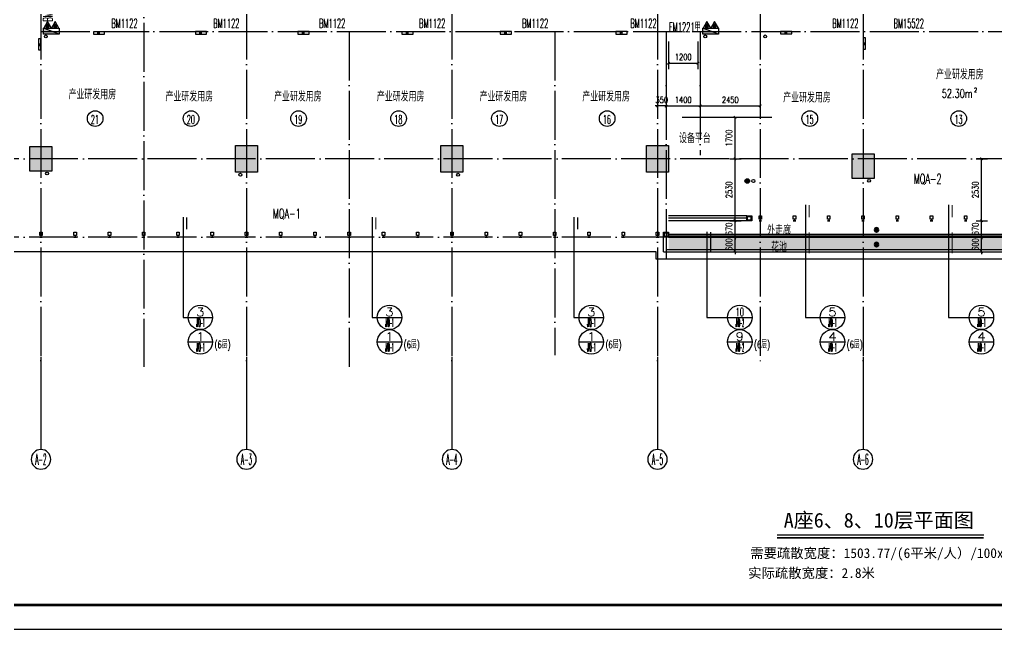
# Model space of a CAD drawing. Extents: x 1980812 to 2578970, y -669191 to 284498.
# Drawn here: x 2002292 to 2042221, y 216202 to 241123 of the extents above; entities that cross this region are included whole.
import ezdxf
from ezdxf.enums import TextEntityAlignment as Align

# ---------------------------------------------------------------- set-up
doc = ezdxf.new("R2010")
doc.units = 0
doc.header["$LTSCALE"] = 1000
doc.header["$MEASUREMENT"] = 0
doc.linetypes.add('DOTE', pattern=[2.42, 2, -0.2, 0.02, -0.2])
for name, color, linetype in [('0-文字（防火门)', 22, 'Continuous'), ('A-ANNO-TEXT', 131, 'Continuous'), ('A-FLOR-LAND', 74, 'Continuous'), ('AXIS', 3, 'Continuous'), ('AXIS_TEXT', 7, 'Continuous'), ('COLU', 6, 'Continuous'), ('COLU_HATCH', 251, 'Continuous'), ('CURTWALL', 2, 'Continuous'), ('dote', 1, 'DOTE'), ('DQ-L', 2, 'Continuous'), ('DQ2', 2, 'Continuous'), ('HANDRAIL', 3, 'Continuous'), ('J-A栋塔楼平面图$0$EQUIP_地漏', 255, 'Continuous'), ('J-A栋塔楼平面图$0$EQUIP_消火栓', 255, 'Continuous'), ('J-A栋塔楼平面图$0$VALVE_喷淋', 255, 'Continuous'), ('J-A栋塔楼平面图$0$VPIPE-废水', 30, 'Continuous'), ('J-A栋塔楼平面图$0$VPIPE-消防', 20, 'Continuous'), ('J-A栋塔楼平面图$0$VPIPE-雨水', 141, 'Continuous'), ('TK', 1, 'Continuous'), ('WALL', 4, 'Continuous'), ('WINDOW', 2, 'Continuous'), ('幕墙编号', 14, 'Continuous'), ('房号', 231, 'Continuous'), ('房间名称', 7, 'Continuous'), ('栏杆', 143, 'Continuous'), ('看线', 66, 'Continuous'), ('窗户分隔', 133, 'Continuous'), ('节点', 3, 'Continuous'), ('详细标注', 231, 'Continuous'), ('门窗编号', 56, 'Continuous'), ('门窗编号（回迁图纸）', 56, 'Continuous')]:
    doc.layers.add(name, color=color, linetype=linetype)
doc.styles.add('_TCH_AXIS', font='COMPLEX', dxfattribs={"bigfont": 'GBCBIG'})
doc.styles.add('_TCH_DIM_T3', font='SIMPLEX', dxfattribs={"width": 0.705882, "bigfont": 'GBCBIG'})
doc.styles.add('COMP', font='COMPLEX.shx', dxfattribs={"bigfont": 'hztxt'})
doc.styles.add('COMPLEX', font='COMPLEX')
doc.styles.add('D8', font='txtw.shx', dxfattribs={"width": 0.7, "bigfont": 'hztxtw.shx'})
doc.styles.add('HZF', font='ROMANS2', dxfattribs={"width": 0.7, "bigfont": 'HZDF2'})
doc.styles.add('HZTXTW', font='txtw.shx', dxfattribs={"width": 0.6, "bigfont": 'hztxtw.shx'})
doc.styles.add('SONGTI', font='NSimSun.ttf', dxfattribs={"width": 1.1})
doc.dimstyles.new('_TCH_ARCH&&100', dxfattribs={"dimtxt": 255, "dimasz": 100, "dimexe": 250, "dimexo": 300, "dimgap": 122.5, "dimtad": 1, "dimdec": 0, "dimzin": 0, "dimdsep": 46, "dimtxsty": '_TCH_DIM_T3', "dimblk": 'ARCHTICK', "dimcen": 0.09, "dimclrt": 7, "dimazin": 2, "dimtfac": 1, "dimtdec": 0, "dimtix": 1, "dimtmove": 2, "dimatfit": 3, "dimfxl": 1, "dimtolj": 1, "dimtzin": 0, "dimarcsym": 0})

# ---------------------------------------------------------------- blocks, each defined once
blk = doc.blocks.new('_ArchTick')
at = {"color": 0, "linetype": 'ByBlock', "const_width": 0.4}
blk.add_lwpolyline([(-0.5, -0.5), (0.5, 0.5)], dxfattribs=at)
blk = doc.blocks.new('*D1500')
at = {"layer": 'Defpoints', "color": 0, "transparency": 16777216}
for p in [(34353, -26500), (34868, -26500), (34353, -27100)]:
    blk.add_point(p, dxfattribs=at)
at = {"layer": '详细标注', "color": 0, "lineweight": -2, "transparency": 16777216}
for p, q in [((34653, -26500), (35118, -26500)), ((34868, -26500), (34868, -26400)), ((34868, -27100), (34868, -26500)), ((34653, -27100), (35118, -27100)), ((34868, -27100), (34868, -27200))]:
    blk.add_line(p, q, dxfattribs=at)
at = {"layer": '详细标注', "color": 0, "lineweight": -2, "transparency": 16777216, "xscale": 100, "yscale": 100, "zscale": 100}
for p, rotation in [((34868, -26500), 270), ((34868, -27100), 90)]:
    blk.add_blockref('_ArchTick', p, dxfattribs=dict(at, rotation=rotation))
at = {"layer": '详细标注', "color": 7, "transparency": 16777216, "insert": (34618, -26800), "char_height": 255, "attachment_point": 5, "rotation": 90, "style": '_TCH_DIM_T3'}
blk.add_mtext('\\A1;600', dxfattribs=at)
blk = doc.blocks.new('*D1501')
at = {"layer": 'Defpoints', "color": 0, "transparency": 16777216}
for p in [(34353, -25830), (34868, -25830), (34353, -26500)]:
    blk.add_point(p, dxfattribs=at)
at = {"layer": '详细标注', "color": 0, "lineweight": -2, "transparency": 16777216}
for p, q in [((34653, -25830), (35118, -25830)), ((34868, -25830), (34868, -25730)), ((34868, -26500), (34868, -25830)), ((34653, -26500), (35118, -26500)), ((34868, -26500), (34868, -26600))]:
    blk.add_line(p, q, dxfattribs=at)
at = {"layer": '详细标注', "color": 0, "lineweight": -2, "transparency": 16777216, "xscale": 100, "yscale": 100, "zscale": 100}
for p, rotation in [((34868, -25830), 270), ((34868, -26500), 90)]:
    blk.add_blockref('_ArchTick', p, dxfattribs=dict(at, rotation=rotation))
at = {"layer": '详细标注', "color": 7, "transparency": 16777216, "insert": (34618, -26165), "char_height": 255, "attachment_point": 5, "rotation": 90, "style": '_TCH_DIM_T3'}
blk.add_mtext('\\A1;670', dxfattribs=at)
blk = doc.blocks.new('*D1502')
at = {"layer": 'Defpoints', "color": 0, "transparency": 16777216}
for p in [(34353, -23300), (34868, -23300), (34353, -25830)]:
    blk.add_point(p, dxfattribs=at)
at = {"layer": '详细标注', "color": 0, "lineweight": -2, "transparency": 16777216}
for p, q in [((34653, -23300), (35118, -23300)), ((34868, -25830), (34868, -23300)), ((34653, -25830), (35118, -25830))]:
    blk.add_line(p, q, dxfattribs=at)
at = {"layer": '详细标注', "color": 0, "lineweight": -2, "transparency": 16777216, "xscale": 100, "yscale": 100, "zscale": 100}
for p, rotation in [((34868, -23300), 90), ((34868, -25830), 270)]:
    blk.add_blockref('_ArchTick', p, dxfattribs=dict(at, rotation=rotation))
at = {"layer": '详细标注', "color": 7, "transparency": 16777216, "insert": (34618, -24565), "char_height": 255, "attachment_point": 5, "rotation": 90, "style": '_TCH_DIM_T3'}
blk.add_mtext('\\A1;2530', dxfattribs=at)
blk = doc.blocks.new('*D1503')
at = {"layer": 'Defpoints', "color": 0, "transparency": 16777216}
for p in [(44430, -26500), (44945, -26500), (44430, -27100)]:
    blk.add_point(p, dxfattribs=at)
at = {"layer": '详细标注', "color": 0, "lineweight": -2, "transparency": 16777216}
for p, q in [((44730, -26500), (45195, -26500)), ((44945, -26500), (44945, -26400)), ((44945, -27100), (44945, -26500)), ((44730, -27100), (45195, -27100)), ((44945, -27100), (44945, -27200))]:
    blk.add_line(p, q, dxfattribs=at)
at = {"layer": '详细标注', "color": 0, "lineweight": -2, "transparency": 16777216, "xscale": 100, "yscale": 100, "zscale": 100}
for p, rotation in [((44945, -26500), 270), ((44945, -27100), 90)]:
    blk.add_blockref('_ArchTick', p, dxfattribs=dict(at, rotation=rotation))
at = {"layer": '详细标注', "color": 7, "transparency": 16777216, "insert": (44695, -26800), "char_height": 255, "attachment_point": 5, "rotation": 90, "style": '_TCH_DIM_T3'}
blk.add_mtext('\\A1;600', dxfattribs=at)
blk = doc.blocks.new('*D1504')
at = {"layer": 'Defpoints', "color": 0, "transparency": 16777216}
for p in [(44430, -25830), (44945, -25830), (44430, -26500)]:
    blk.add_point(p, dxfattribs=at)
at = {"layer": '详细标注', "color": 0, "lineweight": -2, "transparency": 16777216}
for p, q in [((44730, -25830), (45195, -25830)), ((44945, -25830), (44945, -25730)), ((44945, -26500), (44945, -25830)), ((44730, -26500), (45195, -26500)), ((44945, -26500), (44945, -26600))]:
    blk.add_line(p, q, dxfattribs=at)
at = {"layer": '详细标注', "color": 0, "lineweight": -2, "transparency": 16777216, "xscale": 100, "yscale": 100, "zscale": 100}
for p, rotation in [((44945, -25830), 270), ((44945, -26500), 90)]:
    blk.add_blockref('_ArchTick', p, dxfattribs=dict(at, rotation=rotation))
at = {"layer": '详细标注', "color": 7, "transparency": 16777216, "insert": (44695, -26165), "char_height": 255, "attachment_point": 5, "rotation": 90, "style": '_TCH_DIM_T3'}
blk.add_mtext('\\A1;670', dxfattribs=at)
blk = doc.blocks.new('*D1505')
at = {"layer": 'Defpoints', "color": 0, "transparency": 16777216}
for p in [(44430, -23300), (44945, -23300), (44430, -25830)]:
    blk.add_point(p, dxfattribs=at)
at = {"layer": '详细标注', "color": 0, "lineweight": -2, "transparency": 16777216}
for p, q in [((44730, -23300), (45195, -23300)), ((44945, -25830), (44945, -23300)), ((44730, -25830), (45195, -25830))]:
    blk.add_line(p, q, dxfattribs=at)
at = {"layer": '详细标注', "color": 0, "lineweight": -2, "transparency": 16777216, "xscale": 100, "yscale": 100, "zscale": 100}
for p, rotation in [((44945, -23300), 90), ((44945, -25830), 270)]:
    blk.add_blockref('_ArchTick', p, dxfattribs=dict(at, rotation=rotation))
at = {"layer": '详细标注', "color": 7, "transparency": 16777216, "insert": (44695, -24565), "char_height": 255, "attachment_point": 5, "rotation": 90, "style": '_TCH_DIM_T3'}
blk.add_mtext('\\A1;2530', dxfattribs=at)
blk = doc.blocks.new('*D1515')
at = {"layer": 'Defpoints', "color": 0, "transparency": 16777216}
for p in [(34353, -21600), (34868, -21600), (34353, -23300)]:
    blk.add_point(p, dxfattribs=at)
at = {"layer": '详细标注', "color": 0, "lineweight": -2, "transparency": 16777216}
for p, q in [((34653, -21600), (35118, -21600)), ((34868, -23300), (34868, -21600)), ((34653, -23300), (35118, -23300))]:
    blk.add_line(p, q, dxfattribs=at)
at = {"layer": '详细标注', "color": 0, "lineweight": -2, "transparency": 16777216, "xscale": 100, "yscale": 100, "zscale": 100}
for p, rotation in [((34868, -21600), 90), ((34868, -23300), 270)]:
    blk.add_blockref('_ArchTick', p, dxfattribs=dict(at, rotation=rotation))
at = {"layer": '详细标注', "color": 7, "transparency": 16777216, "insert": (34618, -22450), "char_height": 255, "attachment_point": 5, "rotation": 90, "style": '_TCH_DIM_T3'}
blk.add_mtext('\\A1;1700', dxfattribs=at)
blk = doc.blocks.new('*D1517')
at = {"layer": 'Defpoints', "color": 0, "transparency": 16777216}
for p in [(32050, -19317), (33450, -19317), (33450, -21141)]:
    blk.add_point(p, dxfattribs=at)
at = {"layer": '详细标注', "color": 0, "lineweight": -2, "transparency": 16777216}
for p, q in [((32050, -19617), (32050, -21391)), ((33450, -19617), (33450, -21391)), ((32050, -21141), (33450, -21141))]:
    blk.add_line(p, q, dxfattribs=at)
at = {"layer": '详细标注', "color": 0, "lineweight": -2, "transparency": 16777216, "xscale": 100, "yscale": 100, "zscale": 100, "rotation": 180}
blk.add_blockref('_ArchTick', (32050, -21141), dxfattribs=at)
at = {"layer": '详细标注', "color": 0, "lineweight": -2, "transparency": 16777216, "xscale": 100, "yscale": 100, "zscale": 100}
blk.add_blockref('_ArchTick', (33450, -21141), dxfattribs=at)
at = {"layer": '详细标注', "color": 7, "transparency": 16777216, "insert": (32750, -20891), "char_height": 255, "attachment_point": 5, "style": '_TCH_DIM_T3'}
blk.add_mtext('\\A1;1400', dxfattribs=at)
blk = doc.blocks.new('*D1518')
at = {"layer": 'Defpoints', "color": 0, "transparency": 16777216}
for p in [(33450, -19317), (35900, -19317), (35900, -21141)]:
    blk.add_point(p, dxfattribs=at)
at = {"layer": '详细标注', "color": 0, "lineweight": -2, "transparency": 16777216}
for p, q in [((33450, -19617), (33450, -21391)), ((35900, -19617), (35900, -21391)), ((33450, -21141), (35900, -21141))]:
    blk.add_line(p, q, dxfattribs=at)
at = {"layer": '详细标注', "color": 0, "lineweight": -2, "transparency": 16777216, "xscale": 100, "yscale": 100, "zscale": 100, "rotation": 180}
blk.add_blockref('_ArchTick', (33450, -21141), dxfattribs=at)
at = {"layer": '详细标注', "color": 0, "lineweight": -2, "transparency": 16777216, "xscale": 100, "yscale": 100, "zscale": 100}
blk.add_blockref('_ArchTick', (35900, -21141), dxfattribs=at)
at = {"layer": '详细标注', "color": 7, "transparency": 16777216, "insert": (34675, -20891), "char_height": 255, "attachment_point": 5, "style": '_TCH_DIM_T3'}
blk.add_mtext('\\A1;2450', dxfattribs=at)
blk = doc.blocks.new('*D1519')
at = {"layer": 'Defpoints', "color": 0, "transparency": 16777216}
for p in [(31700, -19617), (32050, -19617), (31700, -21141)]:
    blk.add_point(p, dxfattribs=at)
at = {"layer": '详细标注', "color": 0, "lineweight": -2, "transparency": 16777216}
for p, q in [((31700, -19917), (31700, -21391)), ((32050, -19917), (32050, -21391)), ((31700, -21141), (31600, -21141)), ((32050, -21141), (31700, -21141)), ((32050, -21141), (32150, -21141))]:
    blk.add_line(p, q, dxfattribs=at)
at = {"layer": '详细标注', "color": 0, "lineweight": -2, "transparency": 16777216, "xscale": 100, "yscale": 100, "zscale": 100}
for p, rotation in [((31700, -21141), 4.888232656597456e-09), ((32050, -21141), 180.0000000048883)]:
    blk.add_blockref('_ArchTick', p, dxfattribs=dict(at, rotation=rotation))
at = {"layer": '详细标注', "color": 7, "transparency": 16777216, "insert": (31875, -20891), "char_height": 255, "attachment_point": 5, "rotation": 0, "style": '_TCH_DIM_T3'}
blk.add_mtext('\\A1;350', dxfattribs=at)
blk = doc.blocks.new('*D1524')
at = {"layer": 'Defpoints', "color": 0, "transparency": 16777216}
for p in [(32150, -18200), (33350, -18200), (33350, -19391)]:
    blk.add_point(p, dxfattribs=at)
at = {"layer": '详细标注', "color": 0, "lineweight": -2, "transparency": 16777216}
for p, q in [((32150, -18500), (32150, -19641)), ((33350, -18500), (33350, -19641)), ((32150, -19391), (33350, -19391))]:
    blk.add_line(p, q, dxfattribs=at)
at = {"layer": '详细标注', "color": 0, "lineweight": -2, "transparency": 16777216, "xscale": 100, "yscale": 100, "zscale": 100, "rotation": 180}
blk.add_blockref('_ArchTick', (32150, -19391), dxfattribs=at)
at = {"layer": '详细标注', "color": 0, "lineweight": -2, "transparency": 16777216, "xscale": 100, "yscale": 100, "zscale": 100}
blk.add_blockref('_ArchTick', (33350, -19391), dxfattribs=at)
at = {"layer": '详细标注', "color": 7, "transparency": 16777216, "insert": (32750, -19141), "char_height": 255, "attachment_point": 5, "style": '_TCH_DIM_T3'}
blk.add_mtext('\\A1;1200', dxfattribs=at)
blk = doc.blocks.new('_index')
blk.add_line((-0.5, 0), (0.5, 0))
blk.add_circle((0, 0), 0.5)
at = {"style": 'COMP'}
for tag, width, p, p2 in [('1', 2.333333, (-0.17, 0.05), (0.17, 0.05)), ('-', 1.166667, (-0.17, -0.39), (0.17, -0.39))]:
    blk.add_attdef(tag, text='', height=0.34, dxfattribs=dict(at, width=width)).set_placement(p, p2, align=Align.FIT)
blk = doc.blocks.new('huxingbianhao')
at = {"layer": '房号'}
for centre in [(8716, -21655), (12638, -21655), (17029, -21655), (21120, -21655), (25239, -21655), (29643, -21655), (37926, -21655), (44014, -21655)]:
    blk.add_circle(centre, 320, dxfattribs=at)
at = {"layer": '房号', "style": 'HZTXTW', "width": 0.506757}
for s, p in [('21', (8541, -21869)), ('20', (12463, -21869)), ('19', (16854, -21869)), ('18', (20945, -21869)), ('17', (25064, -21869)), ('16', (29468, -21869)), ('15', (37751, -21869)), ('13', (43839, -21869))]:
    blk.add_text(s, height=358.4, dxfattribs=at).set_placement(p)
blk = doc.blocks.new('4~10层墙柱')
at = {"layer": 'COLU_HATCH'}
h = blk.add_hatch(color=256, dxfattribs=at)
h.dxf.hatch_style = 1
h.paths.add_polyline_path([(77502, -1140648), (77502, -1139748), (78502, -1139748), (78502, -1140648)])
h = blk.add_hatch(color=256, dxfattribs=at)
h.dxf.hatch_style = 1
h.paths.add_polyline_path([(77152, -1149048), (77152, -1148148), (78252, -1148148), (78252, -1149048)])
h = blk.add_hatch(color=256, dxfattribs=at)
h.dxf.hatch_style = 1
h.paths.add_polyline_path([(77152, -1157448), (77152, -1156548), (78252, -1156548), (78252, -1157448)])
h = blk.add_hatch(color=256, dxfattribs=at)
h.dxf.hatch_style = 1
h.paths.add_polyline_path([(77152, -1165848), (77152, -1164948), (78252, -1164948), (78252, -1165848)])
h = blk.add_hatch(color=256, dxfattribs=at)
h.dxf.hatch_style = 1
h.paths.add_polyline_path([(77202, -1174248), (77202, -1173348), (78202, -1173348), (78202, -1174248)])
at = {"layer": 'COLU'}
for points in [[(77502, -1140648), (77502, -1139748), (78502, -1139748), (78502, -1140648)], [(77502, -1140648), (77502, -1139748), (78502, -1139748), (78502, -1140648)], [(77152, -1149048), (77152, -1148148), (78252, -1148148), (78252, -1149048)], [(77152, -1149048), (77152, -1148148), (78252, -1148148), (78252, -1149048)], [(77152, -1157448), (77152, -1156548), (78252, -1156548), (78252, -1157448)], [(77152, -1157448), (77152, -1156548), (78252, -1156548), (78252, -1157448)], [(77152, -1165848), (77152, -1164948), (78252, -1164948), (78252, -1165848)], [(77152, -1165848), (77152, -1164948), (78252, -1164948), (78252, -1165848)], [(77202, -1174248), (77202, -1173348), (78202, -1173348), (78202, -1174248)], [(77202, -1174248), (77202, -1173348), (78202, -1173348), (78202, -1174248)]]:
    blk.add_lwpolyline(points, close=True, dxfattribs=at)
blk = doc.blocks.new('J-A栋塔楼平面图$0$灭火器')
at = {"layer": 'J-A栋塔楼平面图$0$VALVE_喷淋'}
for points in [[(-87, 50), (-156, 170), (-225, 50)], [(225, 50), (156, 170), (87, 50)]]:
    blk.add_hatch(color=8, dxfattribs=at).paths.add_polyline_path(points)
at = {"layer": 'J-A栋塔楼平面图$0$EQUIP_消火栓'}
for p, q in [((-156, 270), (-312, 0)), ((-156, 170), (-225, 50)), ((-225, 50), (-87, 50)), ((0, 0), (-156, 270)), ((-87, 50), (-156, 170)), ((156, 270), (0, 0)), ((0, 0), (312, 0)), ((156, 170), (87, 50)), ((87, 50), (225, 50)), ((312, 0), (156, 270)), ((225, 50), (156, 170)), ((-312, 0), (0, 0))]:
    blk.add_line(p, q, dxfattribs=at)
blk = doc.blocks.new('J-A栋塔楼平面图$0$$TwtSys$00000434')
for p, q in [((-0.5, 0.5), (-0.5, -0.5)), ((-0.5, -0.5), (0.5, 0.5)), ((0.5, 0.5), (-0.5, 0.5)), ((0.5, -0.5), (0.5, 0.5)), ((-0.5, -0.5), (0.5, -0.5))]:
    blk.add_line(p, q)
blk.add_solid([(0.5, -0.5), (0.5, 0.5), (-0.5, -0.5)])
blk = doc.blocks.new('J-A栋塔楼平面图$0$$TwtSys$00000141')
for p, q in [((-94, 8), (-10, 92)), ((-94, 8), (-10, 92)), ((-87, -35), (35, 87)), ((-87, -35), (35, 87)), ((-66, -66), (66, 66)), ((-66, -66), (66, 66)), ((-32, -87), (88, 33)), ((-32, -87), (88, 33)), ((11, -92), (92, -11)), ((11, -92), (92, -11))]:
    blk.add_line(p, q)
blk.add_circle((0, 0), 94)
blk.add_circle((0, 0), 94)
blk = doc.blocks.new('J-A栋塔楼平面图$0$A$C67AB3AD5')
at = {"layer": 'J-A栋塔楼平面图$0$VPIPE-废水', "linetype": 'Continuous'}
for centre in [(14650, -23950), (35618, -24206)]:
    blk.add_circle(centre, 60, dxfattribs=at)
at = {"layer": 'J-A栋塔楼平面图$0$VPIPE-消防', "linetype": 'Continuous'}
for centre in [(6700, -18300), (33650, -18300), (36100, -18300)]:
    blk.add_circle(centre, 60, dxfattribs=at)
at = {"layer": 'J-A栋塔楼平面图$0$VPIPE-雨水', "linetype": 'Continuous'}
for centre in [(6750, -23900), (23550, -23950), (40350, -24200)]:
    blk.add_circle(centre, 60, dxfattribs=at)
at = {"layer": 'J-A栋塔楼平面图$0$EQUIP_地漏'}
blk.add_blockref('J-A栋塔楼平面图$0$$TwtSys$00000141', (35368, -24206), dxfattribs=at)
at = {"layer": 'J-A栋塔楼平面图$0$EQUIP_地漏', "xscale": -1, "rotation": 270}
for p in [(40650, -26200), (40650, -26800)]:
    blk.add_blockref('J-A栋塔楼平面图$0$$TwtSys$00000141', p, dxfattribs=at)
at = {"layer": 'J-A栋塔楼平面图$0$EQUIP_消火栓', "xscale": -650.0000000000002, "yscale": 240, "zscale": 650.0000000000002, "rotation": 1.571400130018219e-06}
for p in [(6925, -18080), (33875, -18080)]:
    blk.add_blockref('J-A栋塔楼平面图$0$$TwtSys$00000434', p, dxfattribs=at)
at = {"layer": 'J-A栋塔楼平面图$0$EQUIP_消火栓'}
for p in [(6925, -17960), (33875, -17960)]:
    blk.add_blockref('J-A栋塔楼平面图$0$灭火器', p, dxfattribs=at)
blk = doc.blocks.new('DQ-EL-D1')
at = {"layer": 'DQ2'}
blk.add_lwpolyline([(-230, -50), (230, -50), (230, 50), (-230, 50)], close=True, dxfattribs=at)
at = {"layer": 'DQ2', "style": 'D8', "width": 0.7}
blk.add_text('D1', height=80, dxfattribs=at).set_placement((-8, 0), align=Align.MIDDLE)
blk = doc.blocks.new('A$C19E03273')
at = {"layer": 'DQ-L', "rotation": 90}
for p in [(6450, -4887), (40150, -4856), (40150, -18592), (6450, -18621)]:
    blk.add_blockref('DQ-EL-D1', p, dxfattribs=at)
at = {"layer": 'DQ-L'}
for p in [(11383, -5550), (17168, -5550), (21554, -5550), (25764, -5550), (29887, -5550), (34022, -5550), (38266, -5532), (7783, -7552), (38534, -7550), (38534, -11900), (7783, -16150), (8873, -18156), (13042, -18150), (17231, -18150), (21483, -18156), (25502, -18150), (30225, -18150), (36960, -18148)]:
    blk.add_blockref('DQ-EL-D1', p, dxfattribs=at)
blk = doc.blocks.new('sshsgrs')
at = {"layer": '门窗编号（回迁图纸）', "style": 'HZTXTW', "width": 0.5}
blk.add_text('BM15522', height=380, dxfattribs=at).set_placement((2000831, 252506))
blk = doc.blocks.new('sthnsth')
at = {"layer": '门窗编号（回迁图纸）', "style": 'HZTXTW', "width": 0.5}
blk.add_text('BM1122', height=380, dxfattribs=at).set_placement((2008429, 252506))
blk = doc.blocks.new('strhsrthstr')
at = {"layer": '门窗编号'}
for name, p in [('sshsgrs', (0, 0)), ('sthnsth', (0, 0)), ('sthnsth', (6043, 0)), ('sthnsth', (10134, 0)), ('sthnsth', (14573, 0)), ('sthnsth', (18775, 0)), ('sthnsth', (22784, 0)), ('sthnsth', (27098, 132)), ('sthnsth', (-2387, -11728)), ('sthnsth', (1777, -11728)), ('sthnsth', (6105, -11728)), ('sthnsth', (10193, -11728)), ('sthnsth', (14400, -11728)), ('sthnsth', (18826, -11728)), ('sthnsth', (27078, -11728)), ('sshsgrs', (37182, -11731))]:
    blk.add_blockref(name, p, dxfattribs=at)
at = {"layer": '门窗编号', "rotation": 90}
for name, p in [('sshsgrs', (2289066, -1749438)), ('sthnsth', (2258460, -1758535)), ('sthnsth', (2286607, -1758535)), ('sthnsth', (2258460, -1765703)), ('sthnsth', (2286607, -1765703)), ('sshsgrs', (2256146, -1759794))]:
    blk.add_blockref(name, p, dxfattribs=at)
blk = doc.blocks.new('_AXISO')
blk.add_circle((0, 0), 0.5)
at = {"layer": 'AXIS_TEXT', "style": 'COMPLEX', "width": 1.041667}
blk.add_attdef('A', text='', height=0.56, dxfattribs=at).set_placement((-0.25, -0.28), (0.25, -0.28), align=Align.FIT)
blk = doc.blocks.new('竖梃0903')
at = {"layer": '窗户分隔'}
blk.add_line((115028288, 22648046), (115028222, 22648046), dxfattribs=at)
for points in [[(115028222, 22648096), (115028225, 22648096), (115028225, 22647996), (115028222, 22647996)], [(115028288, 22648096), (115028422, 22648096), (115028422, 22647996), (115028288, 22647996)]]:
    blk.add_lwpolyline(points, close=True, dxfattribs=at)
blk = doc.blocks.new('A$C40541402')
at = {"layer": 'A-FLOR-LAND'}
h = blk.add_hatch(dxfattribs=at)
h.set_pattern_fill('GRASS', color=256, scale=50)
h.set_pattern_definition([(90, (-3008715.91, 233040.35), (-99.7795475, 99.7795475), [26.458066, -173.101015]), (45, (-3008715.91, 233040.35), (-99.7796155, 99.7796155), [26.458066, -114.651615]), (135, (-3008715.91, 233040.35), (-99.7796155, -99.7796155), [26.458066, -114.651615])])
h.paths.add_polyline_path([(49400, -19000), (48900, -19000), (48900, -26500), (32150, -26500), (32150, -27050), (49400, -27050)])
at = {"layer": 'CURTWALL'}
for points in [[(35350, -25630), (35550, -25630), (35550, -25830), (35350, -25830)], [(35380, -25660), (35520, -25660), (35520, -25800), (35380, -25800)], [(31950, -26300), (32150, -26300), (32150, -26500), (31950, -26500)], [(31980, -26330), (32120, -26330), (32120, -26470), (31980, -26470)]]:
    blk.add_lwpolyline(points, close=True, dxfattribs=at)
at = {"layer": 'dote'}
for p, q in [((6500, -18100), (53044.7, -18100)), ((32050, -18100), (32050, -27470.1)), ((33450, -18100), (33450, -23145.6)), ((32706.7, -21600), (36377.2, -21600))]:
    blk.add_line(p, q, dxfattribs=at)
at = {"layer": 'HANDRAIL'}
for p, q in [((35350, -25630), (32150, -25630)), ((35350, -25730), (32150, -25730)), ((35350, -25830), (32150, -25830))]:
    blk.add_line(p, q, dxfattribs=at)
at = {"layer": '栏杆'}
for p, q in [((32150, -26380), (48780, -26380)), ((32150, -26450), (48850, -26450)), ((32150, -26500), (48900, -26500))]:
    blk.add_line(p, q, dxfattribs=at)
at = {"layer": '看线'}
for p, q in [((31950, -27100), (31950, -26500)), ((32050, -26500), (32050, -27000)), ((31950, -27100), (49500, -27100)), ((32050, -27000), (49400, -27000))]:
    blk.add_line(p, q, dxfattribs=at)
at = {"layer": '0-文字（防火门)', "style": 'HZTXTW', "width": 0.5}
blk.add_text('FM1221甲', height=380, dxfattribs=at).set_placement((32167.7, -18111.6))
at = {"layer": '详细标注'}
for p1, p2, distance, picture, middle in [((32150, -18200), (33350, -18200), -1190.6, '*D1524', (32750, -19140.6)), ((32050, -19316.6), (33450, -19316.6), -1824, '*D1517', (32750, -20890.6)), ((33450, -19316.6), (35900, -19316.6), -1824, '*D1518', (34675, -20890.6)), ((32050, -19616.6), (31700, -19616.6), 1524, '*D1519', (31875, -20890.6))]:
    dim = blk.add_aligned_dim(p1=p1, p2=p2, distance=distance, dimstyle='_TCH_ARCH&&100', override={"dimfxl": 150}, dxfattribs=at)
    dim.commit()
    dim.dimension.update_dxf_attribs({"geometry": picture, "text_midpoint": middle})
for p1, p2, picture, middle in [((34353.4, -23300), (34353.4, -21600), '*D1515', (34618.4, -22450)), ((34353.4, -25830), (34353.4, -23300), '*D1502', (34618.4, -24565)), ((44430.5, -25830), (44430.5, -23300), '*D1505', (44695.5, -24565)), ((34353.4, -26500), (34353.4, -25830), '*D1501', (34618.4, -26165)), ((44430.5, -26500), (44430.5, -25830), '*D1504', (44695.5, -26165)), ((34353.4, -27100), (34353.4, -26500), '*D1500', (34618.4, -26800)), ((44430.5, -27100), (44430.5, -26500), '*D1503', (44695.5, -26800))]:
    dim = blk.add_aligned_dim(p1=p1, p2=p2, distance=-515, dimstyle='_TCH_ARCH&&100', dxfattribs=at)
    dim.commit()
    dim.dimension.update_dxf_attribs({"geometry": picture, "text_midpoint": middle})

msp = doc.modelspace()

# ---------------------------------------------------------------- linework, layer by layer
at = {"layer": 'A-ANNO-TEXT'}
msp.add_line((2033254.8, 220063.9), (2041699.9, 220063.9), dxfattribs=at)
at = {"layer": 'A-ANNO-TEXT', "const_width": 75}
msp.add_lwpolyline([(2033254.8, 219947.5), (2041699.9, 219947.5)], dxfattribs=at)
at = {"layer": 'AXIS'}
for p, q in [((2003166.5, 227347.6), (2003166.5, 223553.2)), ((2011566.5, 227347.6), (2011566.5, 223553.2)), ((2019966.5, 227347.6), (2019966.5, 223553.2)), ((2028366.5, 227347.6), (2028366.5, 223553.2)), ((2036766.5, 227347.6), (2036766.5, 223553.2))]:
    msp.add_line(p, q, dxfattribs=at)
at = {"layer": 'dote'}
for p, q in [((2003166.5, 268108.7), (2003166.5, 226007.8)), ((2011566.5, 268108.7), (2011566.5, 226007.8)), ((2019966.5, 268108.7), (2019966.5, 226007.8)), ((2028366.5, 268108.7), (2028366.5, 226007.8)), ((2032566.5, 268108.7), (2032566.5, 227006.4)), ((2036766.5, 268108.7), (2036766.5, 226007.8)), ((2007366.5, 267611.6), (2007366.5, 226935.9)), ((2015766.5, 240631.5), (2015766.5, 226935.9)), ((2024166.5, 240631.5), (2024166.5, 227405.9)), ((2053079.9, 235431.5), (1988213, 235431.5)), ((2053079.9, 232231.5), (1988213, 232231.5))]:
    msp.add_line(p, q, dxfattribs=at)
at = {"layer": 'TK'}
for points in [[(1980812.3, 275602.3), (2064912.3, 275602.3), (2064912.3, 216202.3), (1980812.3, 216202.3)], [(1983312.3, 274602.3), (2055912.3, 274602.3), (2055912.3, 217202.3), (1983312.3, 217202.3)]]:
    msp.add_lwpolyline(points, close=True, dxfattribs=at)
at = {"layer": 'TK', "const_width": 100}
msp.add_lwpolyline([(2063912.3, 217202.3), (2063912.3, 274602.3), (1983312.3, 274602.3), (1983312.3, 217202.3)], close=True, dxfattribs=at)
at = {"layer": '看线', "color": 2}
msp.add_lwpolyline([(2046466.5, 240181.5), (2046466.5, 231331.5), (2028316.5, 231331.5), (2028316.5, 231631.5), (1993266.5, 231631.5), (1993266.5, 253281.5), (1992966.5, 253281.5)], dxfattribs=at)
at = {"layer": '节点'}
for p, q in [((2034417.8, 233548), (2034417.8, 228951.9)), ((2040262.1, 233548), (2040262.1, 228951.9)), ((2008973.8, 233047.3), (2008973.8, 228951.9)), ((2016704.8, 233047.3), (2016704.8, 228951.9)), ((2024952.3, 233047.3), (2024952.3, 228951.9)), ((2030385.3, 232447.3), (2030385.3, 228951.9)), ((2008973.8, 228951.9), (2009818.3, 228951.9)), ((2016704.8, 228951.9), (2017549.3, 228951.9)), ((2024952.3, 228951.9), (2025796.8, 228951.9)), ((2030385.3, 228951.9), (2031229.8, 228951.9)), ((2034417.8, 228951.9), (2035262.3, 228951.9)), ((2040262.1, 228951.9), (2041106.6, 228951.9))]:
    msp.add_line(p, q, dxfattribs=at)
at = {"layer": '节点', "ltscale": 0.5, "const_width": 50}
for points in [[(2034567.8, 233548), (2034567.8, 233048)], [(2040412.1, 233548), (2040412.1, 233048)], [(2009123.8, 233047.3), (2009123.8, 232547.3)], [(2016854.8, 233047.3), (2016854.8, 232547.3)], [(2025102.3, 233047.3), (2025102.3, 232547.3)], [(2030535.3, 232447.3), (2030535.3, 231597.3)], [(2034567.8, 232425.3), (2034567.8, 231575.3)], [(2040412.1, 232425.3), (2040412.1, 231575.3)]]:
    msp.add_lwpolyline(points, dxfattribs=at)

# ---------------------------------------------------------------- block references
at = {"layer": 'AXIS'}
ref = msp.add_blockref('_AXISO', (2003166.5, 223153.2), dxfattribs=dict(at, xscale=-800, yscale=800, zscale=800, rotation=180))
ref.add_attrib('A', 'A-2', dxfattribs={"layer": 'AXIS_TEXT', "height": 452.55, "style": '_TCH_AXIS', "width": 0.344262}).set_placement((2002940.2, 222926.9), (2003392.8, 222926.9), align=Align.FIT)
ref = msp.add_blockref('_AXISO', (2011566.5, 223153.2), dxfattribs=dict(at, xscale=-800, yscale=800, zscale=800, rotation=180))
ref.add_attrib('A', 'A-3', dxfattribs={"layer": 'AXIS_TEXT', "height": 452.55, "style": '_TCH_AXIS', "width": 0.344262}).set_placement((2011340.2, 222926.9), (2011792.8, 222926.9), align=Align.FIT)
ref = msp.add_blockref('_AXISO', (2019966.5, 223153.2), dxfattribs=dict(at, xscale=-800, yscale=800, zscale=800, rotation=180))
ref.add_attrib('A', 'A-4', dxfattribs={"layer": 'AXIS_TEXT', "height": 452.55, "style": '_TCH_AXIS', "width": 0.333333}).set_placement((2019740.2, 222926.9), (2020192.8, 222926.9), align=Align.FIT)
ref = msp.add_blockref('_AXISO', (2028366.5, 223153.2), dxfattribs=dict(at, xscale=-800, yscale=800, zscale=800, rotation=180))
ref.add_attrib('A', 'A-5', dxfattribs={"layer": 'AXIS_TEXT', "height": 452.55, "style": '_TCH_AXIS', "width": 0.344262}).set_placement((2028140.2, 222926.9), (2028592.8, 222926.9), align=Align.FIT)
ref = msp.add_blockref('_AXISO', (2036766.5, 223153.2), dxfattribs=dict(at, xscale=-800, yscale=800, zscale=800, rotation=180))
ref.add_attrib('A', 'A-6', dxfattribs={"layer": 'AXIS_TEXT', "height": 452.55, "style": '_TCH_AXIS', "width": 0.344262}).set_placement((2036540.2, 222926.9), (2036992.8, 222926.9), align=Align.FIT)
at = {"layer": 'COLU', "rotation": 270}
msp.add_blockref('4~10层墙柱', (3176964.6, 313133.3), dxfattribs=at)
at = {"layer": 'DQ-L'}
msp.add_blockref('A$C19E03273', (1996666.5, 258731.5), dxfattribs=at)
at = {"layer": 'J-A栋塔楼平面图$0$VPIPE-雨水'}
msp.add_blockref('J-A栋塔楼平面图$0$A$C67AB3AD5', (1996666.5, 258731.5), dxfattribs=at)
at = {"layer": 'WALL'}
msp.add_blockref('A$C40541402', (1996666.5, 258731.5), dxfattribs=at)
at = {"layer": 'WINDOW', "rotation": 90}
for p in [(24680612.3, -114795320.3), (24682012.3, -114795320.3), (24683412.3, -114795320.3), (24684812.3, -114795320.3), (24686212.3, -114795320.3), (24687612.3, -114795320.3), (24689012.3, -114795320.3), (24651212.3, -114795990.3), (24652612.3, -114795990.3), (24654012.3, -114795990.3), (24655412.3, -114795990.3), (24656812.3, -114795990.3), (24658212.3, -114795990.3), (24659612.3, -114795990.3), (24661012.3, -114795990.3), (24662412.3, -114795990.3), (24663812.3, -114795990.3), (24665212.3, -114795990.3), (24666612.3, -114795990.3), (24668012.3, -114795990.3), (24669412.3, -114795990.3), (24670812.3, -114795990.3), (24672212.3, -114795990.3), (24673612.3, -114795990.3), (24675012.3, -114795990.3), (24676412.3, -114795990.3)]:
    msp.add_blockref('竖梃0903', p, dxfattribs=at)
at = {"layer": '房号'}
msp.add_blockref('huxingbianhao', (1996666.5, 258731.5), dxfattribs=at)
at = {"layer": '节点', "ltscale": 0.5}
ref = msp.add_blockref('_index', (2009681.3, 228951.9), dxfattribs=dict(at, xscale=1000.000000050349, yscale=1000.000000050349, zscale=1000.000000050349))
ref.add_attrib('1', '3', dxfattribs={"layer": '0', "height": 340, "rotation": 360, "style": 'COMP', "width": 1.5}).set_placement((2009511.3, 229001.9), (2009851.3, 229001.9), align=Align.FIT)
ref.add_attrib('-', 'JAD-1', dxfattribs={"layer": '0', "height": 340, "style": 'COMP', "width": 0.225806}).set_placement((2009511.3, 228561.9), (2009851.3, 228561.9), align=Align.FIT)
ref = msp.add_blockref('_index', (2017412.3, 228951.9), dxfattribs=dict(at, xscale=1000.000000050349, yscale=1000.000000050349, zscale=1000.000000050349))
ref.add_attrib('1', '3', dxfattribs={"layer": '0', "height": 340, "rotation": 360, "style": 'COMP', "width": 1.5}).set_placement((2017242.3, 229001.9), (2017582.3, 229001.9), align=Align.FIT)
ref.add_attrib('-', 'JAD-1', dxfattribs={"layer": '0', "height": 340, "style": 'COMP', "width": 0.225806}).set_placement((2017242.3, 228561.9), (2017582.3, 228561.9), align=Align.FIT)
ref = msp.add_blockref('_index', (2025659.8, 228951.9), dxfattribs=dict(at, xscale=1000.000000050349, yscale=1000.000000050349, zscale=1000.000000050349))
ref.add_attrib('1', '3', dxfattribs={"layer": '0', "height": 340, "rotation": 360, "style": 'COMP', "width": 1.5}).set_placement((2025489.8, 229001.9), (2025829.8, 229001.9), align=Align.FIT)
ref.add_attrib('-', 'JAD-1', dxfattribs={"layer": '0', "height": 340, "style": 'COMP', "width": 0.225806}).set_placement((2025489.8, 228561.9), (2025829.8, 228561.9), align=Align.FIT)
ref = msp.add_blockref('_index', (2031729.8, 228951.9), dxfattribs=dict(at, xscale=1000.000000050349, yscale=1000.000000050349, zscale=1000.000000050349))
ref.add_attrib('1', '10', dxfattribs={"layer": '0', "height": 340, "rotation": 360, "style": 'COMP', "width": 0.724138}).set_placement((2031559.8, 229001.9), (2031899.8, 229001.9), align=Align.FIT)
ref.add_attrib('-', 'JAD-2', dxfattribs={"layer": '0', "height": 340, "style": 'COMP', "width": 0.214286}).set_placement((2031559.8, 228561.9), (2031899.8, 228561.9), align=Align.FIT)
ref = msp.add_blockref('_index', (2035517.3, 228951.9), dxfattribs=dict(at, xscale=1000.000000050349, yscale=1000.000000050349, zscale=1000.000000050349))
ref.add_attrib('1', '5', dxfattribs={"layer": '0', "height": 340, "rotation": 360, "style": 'COMP', "width": 1.5}).set_placement((2035347.3, 229001.9), (2035687.3, 229001.9), align=Align.FIT)
ref.add_attrib('-', 'JAD-1', dxfattribs={"layer": '0', "height": 340, "style": 'COMP', "width": 0.225806}).set_placement((2035347.3, 228561.9), (2035687.3, 228561.9), align=Align.FIT)
ref = msp.add_blockref('_index', (2041606.6, 228951.9), dxfattribs=dict(at, xscale=1000.000000050349, yscale=1000.000000050349, zscale=1000.000000050349))
ref.add_attrib('1', '5', dxfattribs={"layer": '0', "height": 340, "rotation": 360, "style": 'COMP', "width": 1.5}).set_placement((2041436.6, 229001.9), (2041776.6, 229001.9), align=Align.FIT)
ref.add_attrib('-', 'JAD-1', dxfattribs={"layer": '0', "height": 340, "style": 'COMP', "width": 0.225806}).set_placement((2041436.6, 228561.9), (2041776.6, 228561.9), align=Align.FIT)
ref = msp.add_blockref('_index', (2009681.3, 227951.9), dxfattribs=dict(at, xscale=1000.000000050349, yscale=1000.000000050349, zscale=1000.000000050349))
ref.add_attrib('1', '1', dxfattribs={"layer": '0', "height": 340, "rotation": 360, "style": 'COMP', "width": 2.333333}).set_placement((2009511.3, 228001.9), (2009851.3, 228001.9), align=Align.FIT)
ref.add_attrib('-', 'JAD-1', dxfattribs={"layer": '0', "height": 340, "style": 'COMP', "width": 0.225806}).set_placement((2009511.3, 227561.9), (2009851.3, 227561.9), align=Align.FIT)
ref = msp.add_blockref('_index', (2017412.3, 227951.9), dxfattribs=dict(at, xscale=1000.000000050349, yscale=1000.000000050349, zscale=1000.000000050349))
ref.add_attrib('1', '1', dxfattribs={"layer": '0', "height": 340, "rotation": 360, "style": 'COMP', "width": 2.333333}).set_placement((2017242.3, 228001.9), (2017582.3, 228001.9), align=Align.FIT)
ref.add_attrib('-', 'JAD-1', dxfattribs={"layer": '0', "height": 340, "style": 'COMP', "width": 0.225806}).set_placement((2017242.3, 227561.9), (2017582.3, 227561.9), align=Align.FIT)
ref = msp.add_blockref('_index', (2025659.8, 227951.9), dxfattribs=dict(at, xscale=1000.000000050349, yscale=1000.000000050349, zscale=1000.000000050349))
ref.add_attrib('1', '1', dxfattribs={"layer": '0', "height": 340, "rotation": 360, "style": 'COMP', "width": 2.333333}).set_placement((2025489.8, 228001.9), (2025829.8, 228001.9), align=Align.FIT)
ref.add_attrib('-', 'JAD-1', dxfattribs={"layer": '0', "height": 340, "style": 'COMP', "width": 0.225806}).set_placement((2025489.8, 227561.9), (2025829.8, 227561.9), align=Align.FIT)
ref = msp.add_blockref('_index', (2031729.8, 227951.9), dxfattribs=dict(at, xscale=1000.000000050349, yscale=1000.000000050349, zscale=1000.000000050349))
ref.add_attrib('1', '9', dxfattribs={"layer": '0', "height": 340, "rotation": 360, "style": 'COMP', "width": 1.5}).set_placement((2031559.8, 228001.9), (2031899.8, 228001.9), align=Align.FIT)
ref.add_attrib('-', 'JAD-2', dxfattribs={"layer": '0', "height": 340, "style": 'COMP', "width": 0.214286}).set_placement((2031559.8, 227561.9), (2031899.8, 227561.9), align=Align.FIT)
ref = msp.add_blockref('_index', (2035517.3, 227951.9), dxfattribs=dict(at, xscale=1000.000000050349, yscale=1000.000000050349, zscale=1000.000000050349))
ref.add_attrib('1', '4', dxfattribs={"layer": '0', "height": 340, "rotation": 360, "style": 'COMP', "width": 1.3125}).set_placement((2035347.3, 228001.9), (2035687.3, 228001.9), align=Align.FIT)
ref.add_attrib('-', 'JAD-1', dxfattribs={"layer": '0', "height": 340, "style": 'COMP', "width": 0.225806}).set_placement((2035347.3, 227561.9), (2035687.3, 227561.9), align=Align.FIT)
ref = msp.add_blockref('_index', (2041606.6, 227951.9), dxfattribs=dict(at, xscale=1000.000000050349, yscale=1000.000000050349, zscale=1000.000000050349))
ref.add_attrib('1', '4', dxfattribs={"layer": '0', "height": 340, "rotation": 360, "style": 'COMP', "width": 1.3125}).set_placement((2041436.6, 228001.9), (2041776.6, 228001.9), align=Align.FIT)
ref.add_attrib('-', 'JAD-1', dxfattribs={"layer": '0', "height": 340, "style": 'COMP', "width": 0.225806}).set_placement((2041436.6, 227561.9), (2041776.6, 227561.9), align=Align.FIT)
at = {"layer": '门窗编号（回迁图纸）'}
msp.add_blockref('strhsrthstr', (0, 0), dxfattribs=at)

# ---------------------------------------------------------------- texts
at = {"layer": 'A-ANNO-TEXT', "style": 'SONGTI'}
for s, height, p in [('A座6、8、10层平面图', 600, (2037411.6, 220666.1)), ('需要疏散宽度：1503.77/(6平米/人）/100x1=2.51米', 400, (2038424.1, 219320.9)), ('实际疏散宽度：2.8米', 400, (2034662.6, 218508.9))]:
    msp.add_text(s, height=height, rotation=359.99943, dxfattribs=at).set_placement(p, align=Align.MIDDLE_CENTER)
at = {"layer": '幕墙编号', "style": 'HZTXTW', "width": 0.6}
for s, p in [('MQA-2', (2039409.5, 234612)), ('MQA-1', (2013214.5, 233194))]:
    msp.add_text(s, height=400, rotation=0.00057, dxfattribs=at).set_placement(p, align=Align.MIDDLE_CENTER)
at = {"layer": '房间名称', "style": 'HZTXTW', "width": 0.6}
for s, height, p in [('产业研发用房', 400, (2040724.1, 238879.6)), ('产业研发用房', 400, (2005266.5, 238064)), ('产业研发用房', 400, (2009230, 237977)), ('产业研发用房', 400, (2013666.5, 237977)), ('产业研发用房', 400, (2017866.5, 237977)), ('产业研发用房', 400, (2022066.5, 237977)), ('产业研发用房', 400, (2026266.5, 237977)), ('产业研发用房', 400, (2034475, 237935)), ('设备平台', 400, (2029895.3, 236274.5)), ('外走廊', 400, (2033333.6, 232517.8)), ('花池', 400, (2033333.6, 231835.5)), ('(6层)', 300, (2010592, 227840.9)), ('(6层)', 300, (2018323.1, 227840.9)), ('(6层)', 300, (2026570.5, 227840.9)), ('(6层)', 300, (2032640.6, 227840.9)), ('(6层)', 300, (2036428, 227840.9))]:
    msp.add_text(s, height=height, rotation=0.00057, dxfattribs=at).set_placement(p, align=Align.MIDDLE_CENTER)
at = {"layer": '房间名称', "style": 'HZF', "width": 0.7}
for s, height, p in [('52.30m', 350, (2040614.8, 238103.8)), ('2', 175, (2041366.9, 238241.8))]:
    msp.add_text(s, height=height, dxfattribs=at).set_placement(p, align=Align.MIDDLE_CENTER)

doc.saveas('drawing.dxf')
